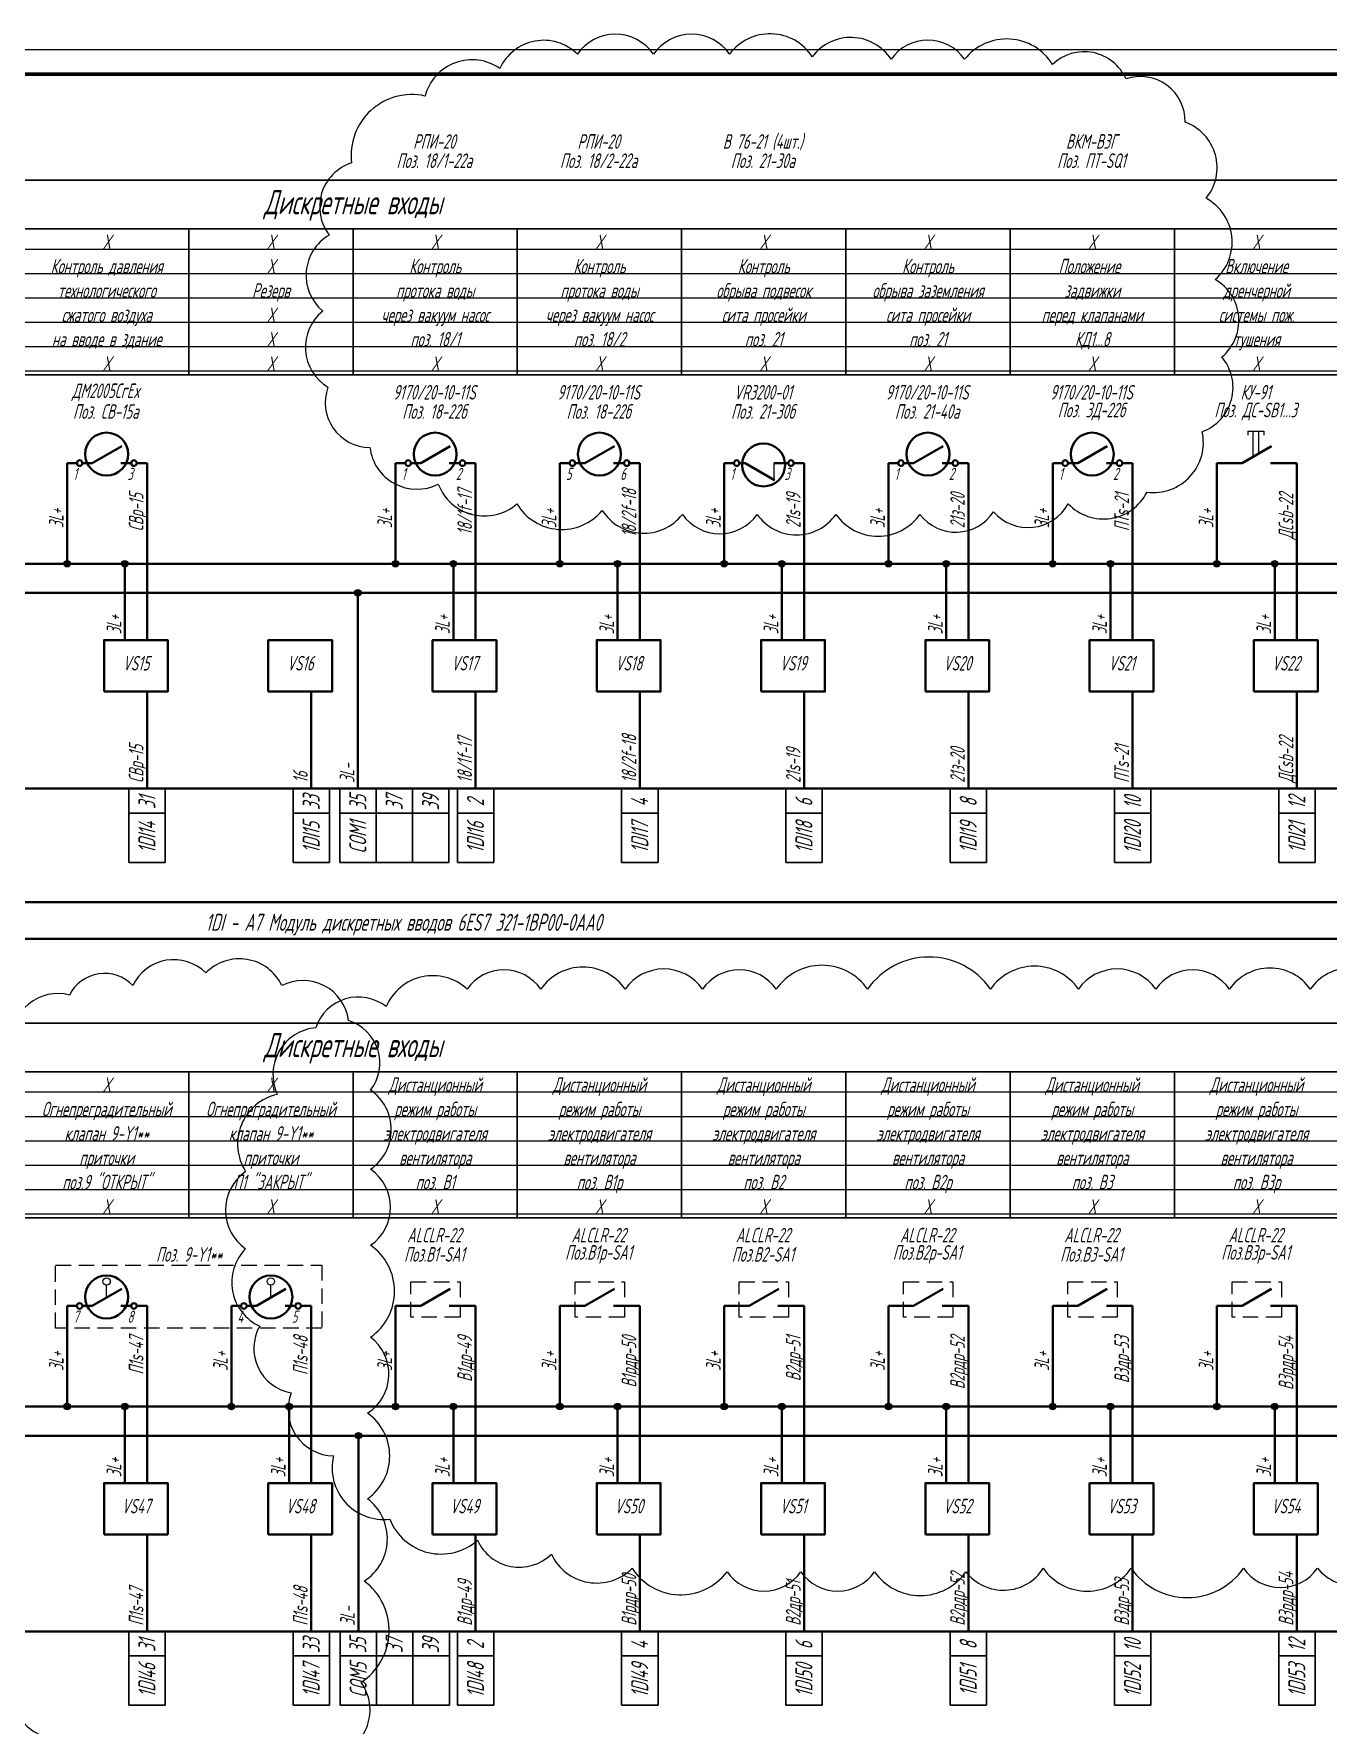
# Model space of a CAD drawing. Header units: millimetres. Extents: x -680 to 9204, y -4430 to 7779.
# Drawn here: x 2247.3 to 2513, y 890.3 to 1237.7 of the extents above; entities that cross this region are included whole.
import ezdxf
from ezdxf.enums import TextEntityAlignment as Align

# ---------------------------------------------------------------- set-up
doc = ezdxf.new("R2010")
doc.units = ezdxf.units.MM
doc.linetypes.add('невидимая2', pattern=[4.7625, 3.175, -1.5875])
doc.layers.get('Defpoints').update_dxf_attribs({"color": 33})
for name, color, linetype, lineweight in [('Обводка', 6, 'Continuous', 25), ('Текст_КИП', 2, 'Continuous', 25), ('Толст.рамка', 7, 'Continuous', 60), ('Тонк.рамка', 10, 'Continuous', 20)]:
    doc.layers.add(name, color=color, linetype=linetype, lineweight=lineweight)
doc.layers.add('ТЕКСТ', color=2, linetype='Continuous')
doc.styles.add('Simplex', font='simplex.shx', dxfattribs={"width": 0.7, "oblique": 15})

msp = doc.modelspace()

# ---------------------------------------------------------------- hatches: boundary and pattern name
h = msp.add_hatch(color=256)
edge = h.paths.add_edge_path()
edge.add_arc((2254.116, 1128.842), 0.664, 0, 360)
h = msp.add_hatch(color=256)
edge = h.paths.add_edge_path()
edge.add_arc((2265.966, 1128.842), 0.664, 0, 360)
h = msp.add_hatch(color=256)
edge = h.paths.add_edge_path()
edge.add_arc((2321.56, 1128.842), 0.664, 0, 360)
h = msp.add_hatch(color=256)
edge = h.paths.add_edge_path()
edge.add_arc((2333.411, 1128.842), 0.664, 0, 360)
h = msp.add_hatch(color=256)
edge = h.paths.add_edge_path()
edge.add_arc((2355.282, 1128.842), 0.664, 0, 360)
h = msp.add_hatch(color=256)
edge = h.paths.add_edge_path()
edge.add_arc((2367.133, 1128.842), 0.664, 0, 360)
h = msp.add_hatch(color=256)
edge = h.paths.add_edge_path()
edge.add_arc((2389.005, 1128.842), 0.664, 0, 360)
h = msp.add_hatch(color=256)
edge = h.paths.add_edge_path()
edge.add_arc((2400.855, 1128.842), 0.664, 0, 360)
h = msp.add_hatch(color=256)
edge = h.paths.add_edge_path()
edge.add_arc((2422.727, 1128.842), 0.664, 0, 360)
h = msp.add_hatch(color=256)
edge = h.paths.add_edge_path()
edge.add_arc((2434.577, 1128.842), 0.664, 0, 360)
h = msp.add_hatch(color=256)
edge = h.paths.add_edge_path()
edge.add_arc((2456.449, 1128.842), 0.664, 0, 360)
h = msp.add_hatch(color=256)
edge = h.paths.add_edge_path()
edge.add_arc((2468.3, 1128.842), 0.664, 0, 360)
h = msp.add_hatch(color=256)
edge = h.paths.add_edge_path()
edge.add_arc((2490.171, 1128.842), 0.664, 0, 360)
h = msp.add_hatch(color=256)
edge = h.paths.add_edge_path()
edge.add_arc((2502.022, 1128.842), 0.664, 0, 360)
h = msp.add_hatch(color=256)
edge = h.paths.add_edge_path()
edge.add_arc((2313.82, 1122.872), 0.664, 0, 360)
h = msp.add_hatch(color=256)
edge = h.paths.add_edge_path()
edge.add_arc((2254.116, 955.765), 0.664, 0, 360)
h = msp.add_hatch(color=256)
edge = h.paths.add_edge_path()
edge.add_arc((2265.966, 955.765), 0.664, 0, 360)
h = msp.add_hatch(color=256)
edge = h.paths.add_edge_path()
edge.add_arc((2287.838, 955.765), 0.664, 0, 360)
h = msp.add_hatch(color=256)
edge = h.paths.add_edge_path()
edge.add_arc((2299.688, 955.765), 0.664, 0, 360)
h = msp.add_hatch(color=256)
edge = h.paths.add_edge_path()
edge.add_arc((2321.56, 955.765), 0.664, 0, 360)
h = msp.add_hatch(color=256)
edge = h.paths.add_edge_path()
edge.add_arc((2333.411, 955.765), 0.664, 0, 360)
h = msp.add_hatch(color=256)
edge = h.paths.add_edge_path()
edge.add_arc((2355.282, 955.765), 0.664, 0, 360)
h = msp.add_hatch(color=256)
edge = h.paths.add_edge_path()
edge.add_arc((2367.133, 955.765), 0.664, 0, 360)
h = msp.add_hatch(color=256)
edge = h.paths.add_edge_path()
edge.add_arc((2389.005, 955.765), 0.664, 0, 360)
h = msp.add_hatch(color=256)
edge = h.paths.add_edge_path()
edge.add_arc((2400.855, 955.765), 0.664, 0, 360)
h = msp.add_hatch(color=256)
edge = h.paths.add_edge_path()
edge.add_arc((2422.727, 955.765), 0.664, 0, 360)
h = msp.add_hatch(color=256)
edge = h.paths.add_edge_path()
edge.add_arc((2434.577, 955.765), 0.664, 0, 360)
h = msp.add_hatch(color=256)
edge = h.paths.add_edge_path()
edge.add_arc((2456.449, 955.765), 0.664, 0, 360)
h = msp.add_hatch(color=256)
edge = h.paths.add_edge_path()
edge.add_arc((2468.3, 955.765), 0.664, 0, 360)
h = msp.add_hatch(color=256)
edge = h.paths.add_edge_path()
edge.add_arc((2490.171, 955.765), 0.664, 0, 360)
h = msp.add_hatch(color=256)
edge = h.paths.add_edge_path()
edge.add_arc((2502.022, 955.765), 0.664, 0, 360)
h = msp.add_hatch(color=256)
edge = h.paths.add_edge_path()
edge.add_arc((2313.917, 949.794), 0.664, 0, 360)

# ---------------------------------------------------------------- linework, layer by layer
for p, q in [((2496.486, 1156.034), (2499.801, 1156.034)), ((2496.486, 1156.034), (2496.486, 1155.261)), ((2497.606, 1150.882), (2497.606, 1156.034)), ((2498.676, 1156.034), (2498.676, 1151.417)), ((2499.801, 1156.034), (2499.801, 1155.261)), ((2399.175, 1149.503), (2399.175, 1145.874)), ((2262.236, 978.268), (2262.236, 980.691)), ((2295.958, 978.268), (2295.958, 980.691))]:
    msp.add_line(p, q)
at = {"lineweight": 40}
for p, q in [((2259.262, 1149.503), (2265.324, 1153.003)), ((2326.707, 1149.503), (2332.769, 1153.003)), ((2360.429, 1149.503), (2366.491, 1153.003)), ((2427.873, 1149.503), (2433.935, 1153.003)), ((2461.596, 1149.503), (2467.658, 1153.003)), ((2495.318, 1149.503), (2501.38, 1153.003)), ((2254.116, 1149.503), (2254.116, 1128.842)), ((2256.116, 1149.503), (2254.116, 1149.503)), ((2259.262, 1149.503), (2257.262, 1149.503)), ((2267.262, 1149.503), (2265.139, 1149.503)), ((2270.531, 1149.503), (2268.409, 1149.503)), ((2270.531, 1149.503), (2270.531, 1113.148)), ((2321.56, 1149.503), (2321.56, 1128.842)), ((2323.56, 1149.503), (2321.56, 1149.503)), ((2326.707, 1149.503), (2324.707, 1149.503)), ((2334.707, 1149.503), (2332.584, 1149.503)), ((2337.976, 1149.503), (2335.853, 1149.503)), ((2337.976, 1149.503), (2337.976, 1113.148)), ((2355.282, 1149.503), (2355.282, 1128.842)), ((2357.282, 1149.503), (2355.282, 1149.503)), ((2360.429, 1149.503), (2358.429, 1149.503)), ((2368.429, 1149.503), (2366.306, 1149.503)), ((2371.698, 1149.503), (2369.575, 1149.503)), ((2371.698, 1149.503), (2371.698, 1113.148)), ((2389.005, 1149.503), (2389.005, 1128.842)), ((2391.005, 1149.503), (2389.005, 1149.503)), ((2393.298, 1149.503), (2392.151, 1149.503)), ((2393.298, 1149.503), (2399.36, 1146.003)), ((2402.151, 1149.503), (2399.175, 1149.503)), ((2405.42, 1149.503), (2403.297, 1149.503)), ((2405.42, 1149.503), (2405.42, 1113.148)), ((2422.727, 1149.503), (2422.727, 1128.842)), ((2424.727, 1149.503), (2422.727, 1149.503)), ((2427.873, 1149.503), (2425.873, 1149.503)), ((2435.873, 1149.503), (2433.75, 1149.503)), ((2439.143, 1149.503), (2437.02, 1149.503)), ((2439.143, 1149.503), (2439.143, 1113.148)), ((2456.449, 1149.503), (2456.449, 1128.842)), ((2458.449, 1149.503), (2456.449, 1149.503)), ((2461.596, 1149.503), (2459.596, 1149.503)), ((2469.596, 1149.503), (2467.473, 1149.503)), ((2472.865, 1149.503), (2470.742, 1149.503)), ((2472.865, 1149.503), (2472.865, 1113.148)), ((2490.171, 1149.503), (2490.171, 1128.842)), ((2495.318, 1149.503), (2490.171, 1149.503)), ((2506.587, 1149.503), (2501.195, 1149.503)), ((2506.587, 1149.503), (2506.587, 1113.148)), ((1764.623, 1128.842), (2839.244, 1128.842)), ((2265.966, 1128.842), (2265.966, 1113.148)), ((2333.411, 1128.842), (2333.411, 1113.148)), ((2367.133, 1128.842), (2367.133, 1113.148)), ((2400.855, 1128.842), (2400.855, 1113.148)), ((2434.577, 1128.842), (2434.577, 1113.148)), ((2468.3, 1128.842), (2468.3, 1113.148)), ((2502.022, 1128.842), (2502.022, 1113.148)), ((1764.623, 1122.872), (2854.5, 1122.872)), ((2313.82, 1122.872), (2313.82, 1082.652)), ((2270.531, 1102.578), (2270.531, 1082.652)), ((2304.254, 1102.578), (2304.254, 1082.652)), ((2337.976, 1102.578), (2337.976, 1082.652)), ((2371.698, 1102.578), (2371.698, 1082.652)), ((2405.42, 1102.578), (2405.42, 1082.652)), ((2439.143, 1102.578), (2439.143, 1082.652)), ((2472.865, 1102.578), (2472.865, 1082.652)), ((2506.587, 1102.578), (2506.587, 1082.652)), ((1779.616, 1082.652), (2884.923, 1082.652)), ((1779.616, 1059.341), (2884.923, 1059.341)), ((1779.616, 1051.848), (2884.923, 1051.848)), ((2259.262, 976.426), (2265.324, 979.926)), ((2292.984, 976.426), (2299.047, 979.926)), ((2326.707, 976.426), (2332.769, 979.926)), ((2360.429, 976.426), (2366.491, 979.926)), ((2394.151, 976.426), (2400.213, 979.926)), ((2427.873, 976.426), (2433.935, 979.926)), ((2461.596, 976.426), (2467.658, 979.926)), ((2495.318, 976.426), (2501.38, 979.926)), ((2254.116, 976.426), (2254.116, 955.765)), ((2256.116, 976.426), (2254.116, 976.426)), ((2259.262, 976.426), (2257.262, 976.426)), ((2267.262, 976.426), (2265.139, 976.426)), ((2270.531, 976.426), (2268.409, 976.426)), ((2270.531, 976.426), (2270.531, 940.071)), ((2287.838, 976.426), (2287.838, 955.765)), ((2289.838, 976.426), (2287.838, 976.426)), ((2292.984, 976.426), (2290.984, 976.426)), ((2300.984, 976.426), (2298.861, 976.426)), ((2304.254, 976.426), (2302.131, 976.426)), ((2304.254, 976.426), (2304.254, 940.071)), ((2321.56, 976.426), (2321.56, 955.765)), ((2326.707, 976.426), (2321.56, 976.426)), ((2337.976, 976.426), (2332.584, 976.426)), ((2337.976, 976.426), (2337.976, 940.071)), ((2355.282, 976.426), (2355.282, 955.765)), ((2360.429, 976.426), (2355.282, 976.426)), ((2371.698, 976.426), (2366.306, 976.426)), ((2371.698, 976.426), (2371.698, 940.071)), ((2389.005, 976.426), (2389.005, 955.765)), ((2394.151, 976.426), (2389.005, 976.426)), ((2405.42, 976.426), (2400.028, 976.426)), ((2405.42, 976.426), (2405.42, 940.071)), ((2422.727, 976.426), (2422.727, 955.765)), ((2427.873, 976.426), (2422.727, 976.426)), ((2439.143, 976.426), (2433.75, 976.426)), ((2439.143, 976.426), (2439.143, 940.071)), ((2456.449, 976.426), (2456.449, 955.765)), ((2461.596, 976.426), (2456.449, 976.426)), ((2472.865, 976.426), (2467.473, 976.426)), ((2472.865, 976.426), (2472.865, 940.071)), ((2490.171, 976.426), (2490.171, 955.765)), ((2495.318, 976.426), (2490.171, 976.426)), ((2506.587, 976.426), (2501.195, 976.426)), ((2506.587, 976.426), (2506.587, 940.071)), ((1764.623, 955.765), (2738.077, 955.765)), ((2265.966, 955.765), (2265.966, 940.071)), ((2299.688, 955.765), (2299.688, 940.071)), ((2333.411, 955.765), (2333.411, 940.071)), ((2367.133, 955.765), (2367.133, 940.071)), ((2400.855, 955.765), (2400.855, 940.071)), ((2434.577, 955.765), (2434.577, 940.071)), ((2468.3, 955.765), (2468.3, 940.071)), ((2502.022, 955.765), (2502.022, 940.071)), ((1764.623, 949.794), (2854.494, 949.794)), ((2313.917, 909.575), (2313.917, 949.794)), ((2270.531, 929.5), (2270.531, 909.575)), ((2304.254, 929.5), (2304.254, 909.575)), ((2337.976, 929.5), (2337.976, 909.575)), ((2371.698, 929.5), (2371.698, 909.575)), ((2405.42, 929.5), (2405.42, 909.575)), ((2439.143, 929.5), (2439.143, 909.575)), ((2472.865, 929.5), (2472.865, 909.575)), ((2506.587, 929.5), (2506.587, 909.575)), ((1779.616, 909.575), (2884.923, 909.575))]:
    msp.add_line(p, q, dxfattribs=at)
at = {"lineweight": 30}
for p, q in [((2266.797, 1082.652), (2266.797, 1067.506)), ((2274.266, 1082.652), (2274.266, 1067.506)), ((2300.519, 1082.652), (2300.519, 1067.506)), ((2307.988, 1082.652), (2307.988, 1067.506)), ((2310.086, 1082.652), (2310.086, 1067.506)), ((2317.555, 1082.652), (2317.555, 1067.506)), ((2325.024, 1082.652), (2325.024, 1067.506)), ((2332.493, 1082.652), (2332.493, 1067.506)), ((2334.241, 1082.652), (2334.241, 1067.506)), ((2341.71, 1082.652), (2341.71, 1067.506)), ((2367.964, 1082.652), (2367.964, 1067.506)), ((2375.433, 1082.652), (2375.433, 1067.506)), ((2401.686, 1082.652), (2401.686, 1067.506)), ((2409.155, 1082.652), (2409.155, 1067.506)), ((2435.408, 1082.652), (2435.408, 1067.506)), ((2442.877, 1082.652), (2442.877, 1067.506)), ((2469.13, 1082.652), (2469.13, 1067.506)), ((2476.599, 1082.652), (2476.599, 1067.506)), ((2502.852, 1082.652), (2502.852, 1067.506)), ((2510.322, 1082.652), (2510.322, 1067.506)), ((2266.797, 1077.652), (2274.266, 1077.652)), ((2300.519, 1077.652), (2307.988, 1077.652)), ((2310.086, 1077.652), (2317.555, 1077.652)), ((2317.555, 1077.652), (2325.024, 1077.652)), ((2325.024, 1077.652), (2332.493, 1077.652)), ((2334.241, 1077.652), (2341.71, 1077.652)), ((2367.964, 1077.652), (2375.433, 1077.652)), ((2401.686, 1077.652), (2409.155, 1077.652)), ((2435.408, 1077.652), (2442.877, 1077.652)), ((2469.13, 1077.652), (2476.599, 1077.652)), ((2502.852, 1077.652), (2510.322, 1077.652)), ((2266.797, 1067.506), (2274.266, 1067.506)), ((2300.519, 1067.506), (2307.988, 1067.506)), ((2310.086, 1067.506), (2317.555, 1067.506)), ((2317.555, 1067.506), (2325.024, 1067.506)), ((2325.024, 1067.506), (2332.493, 1067.506)), ((2334.241, 1067.506), (2341.71, 1067.506)), ((2367.964, 1067.506), (2375.433, 1067.506)), ((2401.686, 1067.506), (2409.155, 1067.506)), ((2435.408, 1067.506), (2442.877, 1067.506)), ((2469.13, 1067.506), (2476.599, 1067.506)), ((2502.852, 1067.506), (2510.322, 1067.506)), ((2266.797, 909.575), (2266.797, 894.429)), ((2274.266, 909.575), (2274.266, 894.429)), ((2300.519, 909.575), (2300.519, 894.429)), ((2307.988, 909.575), (2307.988, 894.429)), ((2310.188, 909.575), (2310.188, 894.429)), ((2317.657, 909.575), (2317.657, 894.429)), ((2325.126, 909.575), (2325.126, 894.429)), ((2332.595, 909.575), (2332.595, 894.429)), ((2334.241, 909.575), (2334.241, 894.429)), ((2341.71, 909.575), (2341.71, 894.429)), ((2367.964, 909.575), (2367.964, 894.429)), ((2375.433, 909.575), (2375.433, 894.429)), ((2401.686, 909.575), (2401.686, 894.429)), ((2409.155, 909.575), (2409.155, 894.429)), ((2435.408, 909.575), (2435.408, 894.429)), ((2442.877, 909.575), (2442.877, 894.429)), ((2469.13, 909.575), (2469.13, 894.429)), ((2476.599, 909.575), (2476.599, 894.429)), ((2502.852, 909.575), (2502.852, 894.429)), ((2510.322, 909.575), (2510.322, 894.429)), ((2266.797, 904.575), (2274.266, 904.575)), ((2300.519, 904.575), (2307.988, 904.575)), ((2310.188, 904.575), (2317.657, 904.575)), ((2317.657, 904.575), (2325.126, 904.575)), ((2325.126, 904.575), (2332.595, 904.575)), ((2334.241, 904.575), (2341.71, 904.575)), ((2367.964, 904.575), (2375.433, 904.575)), ((2401.686, 904.575), (2409.155, 904.575)), ((2435.408, 904.575), (2442.877, 904.575)), ((2469.13, 904.575), (2476.599, 904.575)), ((2502.852, 904.575), (2510.322, 904.575)), ((2266.797, 894.429), (2274.266, 894.429)), ((2300.519, 894.429), (2307.988, 894.429)), ((2310.188, 894.429), (2317.657, 894.429)), ((2317.657, 894.429), (2325.126, 894.429)), ((2325.126, 894.429), (2332.595, 894.429)), ((2334.241, 894.429), (2341.71, 894.429)), ((2367.964, 894.429), (2375.433, 894.429)), ((2401.686, 894.429), (2409.155, 894.429)), ((2435.408, 894.429), (2442.877, 894.429)), ((2469.13, 894.429), (2476.599, 894.429)), ((2502.852, 894.429), (2510.322, 894.429))]:
    msp.add_line(p, q, dxfattribs=at)
at = {"lineweight": 40}
for points in [[(2261.7, 1102.578), (2261.7, 1113.148), (2274.798, 1113.148), (2274.798, 1102.578)], [(2295.422, 1102.578), (2295.422, 1113.148), (2308.52, 1113.148), (2308.52, 1102.578)], [(2329.144, 1102.578), (2329.144, 1113.148), (2342.242, 1113.148), (2342.242, 1102.578)], [(2362.866, 1102.578), (2362.866, 1113.148), (2375.965, 1113.148), (2375.965, 1102.578)], [(2396.589, 1102.578), (2396.589, 1113.148), (2409.687, 1113.148), (2409.687, 1102.578)], [(2430.311, 1102.578), (2430.311, 1113.148), (2443.409, 1113.148), (2443.409, 1102.578)], [(2464.033, 1102.578), (2464.033, 1113.148), (2477.131, 1113.148), (2477.131, 1102.578)], [(2497.755, 1102.578), (2497.755, 1113.148), (2510.853, 1113.148), (2510.853, 1102.578)], [(2261.7, 929.5), (2261.7, 940.071), (2274.798, 940.071), (2274.798, 929.5)], [(2295.422, 929.5), (2295.422, 940.071), (2308.52, 940.071), (2308.52, 929.5)], [(2329.144, 929.5), (2329.144, 940.071), (2342.242, 940.071), (2342.242, 929.5)], [(2362.866, 929.5), (2362.866, 940.071), (2375.965, 940.071), (2375.965, 929.5)], [(2396.589, 929.5), (2396.589, 940.071), (2409.687, 940.071), (2409.687, 929.5)], [(2430.311, 929.5), (2430.311, 940.071), (2443.409, 940.071), (2443.409, 929.5)], [(2464.033, 929.5), (2464.033, 940.071), (2477.131, 940.071), (2477.131, 929.5)], [(2497.755, 929.5), (2497.755, 940.071), (2510.853, 940.071), (2510.853, 929.5)]]:
    msp.add_lwpolyline(points, close=True, dxfattribs=at)
at = {"linetype": 'невидимая2'}
for points in [[(2251.769, 984.801), (2306.428, 984.801), (2306.428, 971.887), (2251.769, 971.887)], [(2324.672, 981.403), (2334.803, 981.403), (2334.803, 974.114), (2324.672, 974.114)], [(2358.395, 981.403), (2368.525, 981.403), (2368.525, 974.114), (2358.395, 974.114)], [(2392.117, 981.403), (2402.247, 981.403), (2402.247, 974.114), (2392.117, 974.114)], [(2425.839, 981.403), (2435.97, 981.403), (2435.97, 974.114), (2425.839, 974.114)], [(2459.561, 981.403), (2469.692, 981.403), (2469.692, 974.114), (2459.561, 974.114)], [(2493.284, 981.403), (2503.414, 981.403), (2503.414, 974.114), (2493.284, 974.114)]]:
    msp.add_lwpolyline(points, close=True, dxfattribs=at)
at = {"lineweight": 40}
for centre, radius in [((2262.238, 1151.346), 4.408), ((2329.682, 1151.346), 4.408), ((2363.404, 1151.346), 4.408), ((2397.097, 1149.137), 4.408), ((2430.849, 1151.346), 4.408), ((2464.571, 1151.346), 4.408), ((2256.689, 1149.503), 0.573), ((2267.835, 1149.503), 0.573), ((2324.133, 1149.503), 0.573), ((2335.28, 1149.503), 0.573), ((2357.856, 1149.503), 0.573), ((2369.002, 1149.503), 0.573), ((2391.578, 1149.503), 0.573), ((2402.724, 1149.503), 0.573), ((2425.3, 1149.503), 0.573), ((2436.446, 1149.503), 0.573), ((2459.022, 1149.503), 0.573), ((2470.169, 1149.503), 0.573), ((2262.238, 978.269), 4.408), ((2295.96, 978.269), 4.408), ((2256.689, 976.426), 0.573), ((2267.835, 976.426), 0.573), ((2290.411, 976.426), 0.573), ((2301.558, 976.426), 0.573)]:
    msp.add_circle(centre, radius, dxfattribs=at)
for centre, radius in [((2254.116, 1128.842), 0.664), ((2265.966, 1128.842), 0.664), ((2321.56, 1128.842), 0.664), ((2333.411, 1128.842), 0.664), ((2355.282, 1128.842), 0.664), ((2367.133, 1128.842), 0.664), ((2389.005, 1128.842), 0.664), ((2400.855, 1128.842), 0.664), ((2422.727, 1128.842), 0.664), ((2434.577, 1128.842), 0.664), ((2456.449, 1128.842), 0.664), ((2468.3, 1128.842), 0.664), ((2490.171, 1128.842), 0.664), ((2502.022, 1128.842), 0.664), ((2313.82, 1122.872), 0.664), ((2262.236, 981.441), 0.75), ((2295.958, 981.441), 0.75), ((2254.116, 955.765), 0.664), ((2265.966, 955.765), 0.664), ((2287.838, 955.765), 0.664), ((2299.688, 955.765), 0.664), ((2321.56, 955.765), 0.664), ((2333.411, 955.765), 0.664), ((2355.282, 955.765), 0.664), ((2367.133, 955.765), 0.664), ((2389.005, 955.765), 0.664), ((2400.855, 955.765), 0.664), ((2422.727, 955.765), 0.664), ((2434.577, 955.765), 0.664), ((2456.449, 955.765), 0.664), ((2468.3, 955.765), 0.664), ((2490.171, 955.765), 0.664), ((2502.022, 955.765), 0.664), ((2313.917, 949.794), 0.664)]:
    msp.add_circle(centre, radius)
at = {"layer": 'Defpoints'}
for p, q in [((1777.343, 1193.443), (2852.377, 1193.443)), ((1777.343, 1188.443), (2852.377, 1188.443)), ((1777.343, 1183.443), (2852.377, 1183.443)), ((1777.343, 1178.443), (2852.377, 1178.443)), ((1777.343, 1173.443), (2852.377, 1173.443)), ((1777.343, 1168.443), (2852.377, 1168.443)), ((1777.343, 1020.366), (2852.377, 1020.366)), ((1777.343, 1015.366), (2852.377, 1015.366)), ((1777.343, 1010.366), (2852.377, 1010.366)), ((1777.343, 1005.366), (2852.377, 1005.366)), ((1777.343, 1000.366), (2852.377, 1000.366)), ((1777.343, 995.366), (2852.377, 995.366))]:
    msp.add_line(p, q, dxfattribs=at)
at = {"layer": 'Defpoints', "color": 6}
msp.add_lwpolyline([(2312.525, 1211.148, 0.5205671), (2307.944, 1196.338, 0.5205671), (2307.944, 1196.338, 0.5205671), (2306.596, 1180.719, 0.5205671), (2306.596, 1180.719, 0.5205671), (2307.674, 1165.101, 0.5205671), (2307.674, 1165.101, 0.5205671), (2316.297, 1152.714, 0.5205671), (2316.297, 1152.714, 0.5205671), (2330.309, 1145.175, 0.5205671), (2330.309, 1145.175, 0.5205671), (2346.477, 1141.135, 0.5205671), (2346.477, 1141.135, 0.5205671), (2363.992, 1139.789, 0.5205671), (2363.992, 1139.789, 0.5205671), (2380.429, 1138.981, 0.5205671), (2380.429, 1138.981, 0.5205671), (2395.789, 1138.981, 0.5205671), (2395.789, 1138.981, 0.5205671), (2411.956, 1138.981, 0.5205671), (2411.956, 1138.981, 0.5205671), (2429.202, 1138.981, 0.5205671), (2429.202, 1138.981, 0.5205671), (2444.292, 1139.52, 0.5205671), (2444.292, 1139.52, 0.5205671), (2459.651, 1141.135, 0.5205671), (2459.651, 1141.135, 0.5205671), (2475.819, 1143.559, 0.5205671), (2475.819, 1143.559, 0.5205671), (2487.137, 1155.946, 0.5205671), (2487.137, 1155.946, 0.5205671), (2491.178, 1171.295, 0.5205671), (2491.178, 1171.295, 0.5205671), (2489.831, 1187.182, 0.5205671), (2489.831, 1187.182, 0.5205671), (2487.945, 1203.878, 0.5205671), (2487.945, 1203.878, 0.5205671), (2483.633, 1219.496, 0.5205671), (2483.633, 1219.496, 0.5205671), (2471.508, 1228.382, 0.5205671), (2471.508, 1228.382, 0.5205671), (2456.418, 1231.344, 0.5205671), (2456.418, 1231.344, 0.5205671), (2438.364, 1232.421, 0.5205671), (2438.364, 1232.421, 0.5205671), (2423.274, 1232.421, 0.5205671), (2423.274, 1232.421, 0.5205671), (2407.106, 1232.96, 0.5205671), (2407.106, 1232.96, 0.5205671), (2390.13, 1233.498, 0.5205671), (2390.13, 1233.498, 0.5205671), (2374.501, 1233.498, 0.5205671), (2374.501, 1233.498, 0.5205671), (2358.872, 1233.498, 0.5205671), (2358.872, 1233.498, 0.5205671), (2342.974, 1230.536, 0.5205671), (2342.974, 1230.536, 0.5205671), (2327.614, 1224.881, 0.5205671), (2327.614, 1224.881, 0.5205671)], format="xyb", close=True, dxfattribs=at)
at = {"layer": 'Defpoints', "color": 2}
for points in [[(2309.276, 884.171, 0.5205671), (2314.483, 899.13, 0.5205671), (2314.483, 899.13, 0.5205671), (2315.134, 919.942, 0.5205671), (2315.134, 919.942, 0.5205671), (2315.784, 936.851, 0.5205671), (2315.784, 936.851, 0.5205671), (2315.784, 954.412, 0.5205671), (2315.784, 954.412, 0.5205671), (2316.435, 970.021, 0.5205671), (2316.435, 970.021, 0.5205671), (2316.435, 988.882, 0.5205671), (2316.435, 988.882, 0.5205671), (2316.435, 1004.491, 0.5205671), (2316.435, 1004.491, 0.5205671), (2316.435, 1020.75, 0.5205671), (2316.435, 1020.75, 0.5205671), (2311.88, 1035.059, 0.5205671), (2311.88, 1035.059, 0.5205671), (2298.212, 1042.213, 0.5205671), (2298.212, 1042.213, 0.5205671), (2282.592, 1044.814, 0.5205671), (2282.592, 1044.814, 0.5205671), (2267.624, 1042.213, 0.5205671), (2267.624, 1042.213, 0.5205671), (2254.607, 1040.262, 0.5205671), (2242.892, 1030.506, 0.5205671)], [(2525.93, 1041.497, 0.5205671), (2509.339, 1041.497, 0.5205671), (2509.339, 1041.497, 0.5205671), (2492.749, 1041.497, 0.5205671), (2492.749, 1041.497, 0.5205671), (2477.601, 1041.497, 0.5205671), (2477.601, 1041.497, 0.5205671), (2461.731, 1041.497, 0.5205671), (2461.731, 1041.497, 0.5205671), (2443.698, 1041.497, 0.5205671), (2443.698, 1041.497, 0.5205671), (2418.451, 1041.497, 0.5205671), (2399.696, 1041.497, 0.5205671), (2399.696, 1041.497, 0.5205671), (2384.548, 1041.497, 0.5205671), (2384.548, 1041.497, 0.5205671), (2368.678, 1041.497, 0.5205671), (2368.678, 1041.497, 0.5205671), (2351.366, 1041.497, 0.5205671), (2351.366, 1041.497, 0.5205671), (2336.218, 1041.497, 0.5205671), (2336.218, 1041.497, 0.5205671), (2319.627, 1037.893, 0.5205671), (2319.627, 1037.893, 0.5205671), (2305.201, 1033.568, 0.5205671), (2305.201, 1033.568, 0.5205671), (2297.266, 1019.872, 0.5205671), (2297.266, 1019.872, 0.5205671), (2290.774, 1004.013, 0.5205671), (2290.774, 1004.013, 0.5205671), (2290.774, 988.155, 0.5205671), (2290.774, 988.155, 0.5205671), (2293.659, 972.296, 0.5205671), (2293.659, 972.296, 0.5205671), (2300.151, 958.6, 0.5205671), (2300.151, 958.6, 0.5205671), (2308.807, 945.625, 0.5205671), (2308.807, 945.625, 0.5205671), (2320.349, 932.649, 0.5205671), (2320.349, 932.649, 0.5205671), (2338.382, 928.324, 0.5205671), (2338.382, 928.324, 0.5205671), (2353.53, 925.441, 0.5205671), (2353.53, 925.441, 0.5205671), (2370.121, 922.558, 0.5205671), (2370.121, 922.558, 0.5205671), (2389.597, 921.837, 0.5205671), (2389.597, 921.837, 0.5205671), (2404.745, 921.837, 0.5205671), (2404.745, 921.837, 0.5205671), (2419.893, 921.837, 0.5205671), (2419.893, 921.837, 0.5205671), (2438.648, 921.837, 0.5205671), (2438.648, 921.837, 0.5205671), (2454.518, 922.558, 0.5205671), (2454.518, 922.558, 0.5205671), (2472.551, 922.558, 0.5205671), (2472.551, 922.558, 0.5205671), (2495.634, 922.558, 0.5205671), (2495.634, 922.558, 0.5205671), (2510.782, 922.558, 0.5205671), (2510.782, 922.558, 0.5205671), (2527.373, 923.999, 0.5205671)], [(2244.845, 903.032, 0.5205671), (2249.401, 888.073, 0.5205671)]]:
    msp.add_lwpolyline(points, format="xyb", dxfattribs=at)
at = {"layer": 'Обводка', "lineweight": 30}
for p, q in [((1773.265, 1207.596), (2852.377, 1207.596)), ((2852.377, 1197.596), (1773.265, 1197.596)), ((2279.099, 1167.596), (2279.099, 1197.596)), ((2312.821, 1167.596), (2312.821, 1197.596)), ((2346.543, 1167.596), (2346.543, 1197.596)), ((2380.265, 1167.596), (2380.265, 1197.596)), ((2413.988, 1167.596), (2413.988, 1197.596)), ((2447.71, 1167.596), (2447.71, 1197.596)), ((2481.432, 1167.596), (2481.432, 1197.596)), ((2852.377, 1167.596), (1773.265, 1167.596)), ((1773.265, 1034.519), (2852.377, 1034.519)), ((2852.377, 1024.519), (1773.265, 1024.519)), ((2279.099, 994.519), (2279.099, 1024.519)), ((2312.821, 994.519), (2312.821, 1024.519)), ((2346.543, 994.519), (2346.543, 1024.519)), ((2380.265, 994.519), (2380.265, 1024.519)), ((2413.988, 994.519), (2413.988, 1024.519)), ((2447.71, 994.519), (2447.71, 1024.519)), ((2481.432, 994.519), (2481.432, 1024.519)), ((2852.377, 994.519), (1773.265, 994.519))]:
    msp.add_line(p, q, dxfattribs=at)
at = {"layer": 'Толст.рамка'}
msp.add_line((1720.939, 1229.395), (3137.689, 1229.395), dxfattribs=at)
at = {"layer": 'Тонк.рамка', "color": 1}
msp.add_line((3142.689, 1234.395), (1700.939, 1234.395), dxfattribs=at)

# ---------------------------------------------------------------- texts
at = {"layer": 'Defpoints', "style": 'Simplex', "oblique": 15, "width": 0.6}
for s, p in [('РПИ-20', (2329.501, 1215.553)), ('РПИ-20', (2363.223, 1215.553)), ('В 76-21 (4шт.)', (2396.945, 1215.553)), ('ВКМ-ВЗГ', (2464.39, 1215.553)), ('Поз. 18/1-22а', (2329.501, 1211.609)), ('Поз. 18/2-22а', (2363.223, 1211.609)), ('Поз. 21-30а', (2396.945, 1211.609)), ('Поз. ПТ-SQ1', (2464.39, 1211.609))]:
    msp.add_text(s, height=3, dxfattribs=at).set_placement(p, align=Align.MIDDLE)
for p in [(2262.238, 1193.443), (2295.96, 1193.443), (2329.682, 1193.443), (2363.404, 1193.443), (2397.126, 1193.443), (2430.849, 1193.443), (2464.571, 1193.443), (2498.293, 1193.443), (2295.96, 1188.443), (2295.96, 1178.443), (2295.96, 1173.443), (2262.238, 1168.443), (2295.96, 1168.443), (2329.682, 1168.443), (2363.404, 1168.443), (2397.126, 1168.443), (2430.849, 1168.443), (2464.571, 1168.443), (2498.293, 1168.443), (2262.238, 1020.366), (2295.96, 1020.366), (2262.238, 995.366), (2295.96, 995.366), (2329.682, 995.366), (2363.404, 995.366), (2397.126, 995.366), (2430.849, 995.366), (2464.571, 995.366), (2498.293, 995.366)]:
    msp.add_text('Х', height=3, dxfattribs=at).set_placement(p, align=Align.CENTER)
at = {"layer": 'Обводка', "style": 'Simplex', "oblique": 15, "width": 0.6}
for s, p in [('31', (2272.251, 1079.783)), ('33', (2305.973, 1079.783)), ('35', (2315.54, 1079.783)), ('37', (2323.009, 1079.783)), ('39', (2330.478, 1079.783)), ('2', (2339.695, 1079.783)), ('4', (2373.418, 1079.783)), ('6', (2407.14, 1079.783)), ('8', (2440.862, 1079.783)), ('10', (2474.584, 1079.783)), ('12', (2508.307, 1079.783)), ('31', (2272.251, 906.705)), ('33', (2305.973, 906.705)), ('35', (2315.54, 906.705)), ('37', (2323.009, 906.705)), ('39', (2330.478, 906.705)), ('2', (2339.695, 906.705)), ('4', (2373.418, 906.705)), ('6', (2407.14, 906.705)), ('8', (2440.862, 906.705)), ('10', (2474.584, 906.705)), ('12', (2508.307, 906.705))]:
    msp.add_text(s, height=3.5, rotation=90, dxfattribs=at).set_placement(p, align=Align.CENTER)
at = {"layer": 'Обводка', "lineweight": -3, "style": 'Simplex', "oblique": 15, "width": 0.6}
for s, p in [('1DI14', (2272.251, 1072.625)), ('1DI15', (2305.973, 1072.625)), ('COM1', (2315.54, 1072.625)), ('1DI16', (2339.695, 1072.625)), ('1DI17', (2373.418, 1072.625)), ('1DI18', (2407.14, 1072.625)), ('1DI19', (2440.862, 1072.625)), ('1DI20', (2474.584, 1072.625)), ('1DI21', (2508.307, 1072.625)), ('1DI46', (2272.251, 899.548)), ('1DI47', (2305.973, 899.548)), ('COM5', (2315.642, 899.548)), ('1DI48', (2339.695, 899.548)), ('1DI49', (2373.418, 899.548)), ('1DI50', (2407.14, 899.548)), ('1DI51', (2440.862, 899.548)), ('1DI52', (2474.584, 899.548)), ('1DI53', (2508.307, 899.548))]:
    msp.add_text(s, height=3.5, rotation=90, dxfattribs=at).set_placement(p, align=Align.CENTER)
at = {"layer": 'ТЕКСТ', "lineweight": -3, "style": 'Simplex', "oblique": 15, "width": 0.6}
for p in [(2312.821, 1200.581), (2312.821, 1027.504)]:
    msp.add_text('Дискретные входы', height=5, dxfattribs=at).set_placement(p, align=Align.CENTER)
at = {"layer": 'ТЕКСТ', "style": 'Simplex', "oblique": 15, "width": 0.6}
for s, p in [('Контроль давления', (2262.238, 1188.443)), ('Контроль', (2329.682, 1188.443)), ('Контроль', (2363.404, 1188.443)), ('Контроль', (2397.126, 1188.443)), ('Контроль', (2430.849, 1188.443)), ('Положение ', (2464.571, 1188.443)), ('Включение', (2498.293, 1188.443)), ('технологического', (2262.238, 1183.443)), ('Резерв', (2295.96, 1183.443)), ('протока воды', (2329.682, 1183.443)), ('протока воды', (2363.404, 1183.443)), ('обрыва подвесок', (2397.126, 1183.443)), ('обрыва заземления', (2430.849, 1183.443)), ('задвижки', (2464.571, 1183.443)), ('дренчерной', (2498.293, 1183.443)), ('сжатого воздуха', (2262.238, 1178.443)), ('через вакуум насос', (2329.682, 1178.443)), ('через вакуум насос', (2363.404, 1178.443)), ('сита просейки', (2397.126, 1178.443)), ('сита просейки', (2430.849, 1178.443)), ('перед клапанами', (2464.571, 1178.443)), ('системы пож.', (2498.293, 1178.443)), ('на вводе в здание', (2262.238, 1173.443)), ('поз. 18/1', (2329.682, 1173.443)), ('поз. 18/2', (2363.404, 1173.443)), ('поз. 21', (2397.126, 1173.443)), ('поз. 21', (2430.849, 1173.443)), ('КД1...8', (2464.571, 1173.443)), ('тушения', (2498.293, 1173.443)), ('VS15', (2268.249, 1106.91)), ('VS16', (2301.971, 1106.91)), ('VS17', (2335.693, 1106.91)), ('VS18', (2369.415, 1106.91)), ('VS19', (2403.138, 1106.91)), ('VS20', (2436.86, 1106.91)), ('VS21', (2470.582, 1106.91)), ('VS22', (2504.304, 1106.91)), ('Дистанционный', (2329.682, 1020.366)), ('Дистанционный', (2363.404, 1020.366)), ('Дистанционный', (2397.126, 1020.366)), ('Дистанционный', (2430.849, 1020.366)), ('Дистанционный', (2464.571, 1020.366)), ('Дистанционный', (2498.293, 1020.366)), ('режим работы', (2329.682, 1015.366)), ('режим работы', (2363.404, 1015.366)), ('режим работы', (2397.126, 1015.366)), ('режим работы', (2430.849, 1015.366)), ('режим работы', (2464.571, 1015.366)), ('режим работы', (2498.293, 1015.366)), ('электродвигателя', (2329.682, 1010.366)), ('электродвигателя', (2363.404, 1010.366)), ('электродвигателя', (2397.126, 1010.366)), ('электродвигателя', (2430.849, 1010.366)), ('электродвигателя', (2464.571, 1010.366)), ('электродвигателя', (2498.293, 1010.366)), ('вентилятора', (2329.682, 1005.366)), ('вентилятора', (2363.404, 1005.366)), ('вентилятора', (2397.126, 1005.366)), ('вентилятора', (2430.849, 1005.366)), ('вентилятора', (2464.571, 1005.366)), ('вентилятора', (2498.293, 1005.366)), ('поз. В1', (2329.682, 1000.366)), ('поз. В1р', (2363.404, 1000.366)), ('поз. В2', (2397.126, 1000.366)), ('поз. В2р', (2430.849, 1000.366)), ('поз. В3', (2464.571, 1000.366)), ('поз. В3р', (2498.293, 1000.366)), ('VS47', (2268.249, 933.833)), ('VS48', (2301.971, 933.833)), ('VS49', (2335.693, 933.833)), ('VS50', (2369.415, 933.833)), ('VS51', (2403.138, 933.833)), ('VS52', (2436.86, 933.833)), ('VS53', (2470.582, 933.833)), ('VS54', (2504.304, 933.833))]:
    msp.add_text(s, height=3, dxfattribs=at).set_placement(p, align=Align.CENTER)
at = {"layer": 'ТЕКСТ', "color": 3, "style": 'Simplex', "oblique": 15, "width": 0.6}
for s, p in [('ДМ2005СгEx', (2262.056, 1164.049)), ('9170/20-10-11S', (2329.501, 1164.049)), ('9170/20-10-11S', (2363.223, 1164.049)), ('VR3200-01', (2396.945, 1164.049)), ('9170/20-10-11S', (2430.668, 1164.049)), ('9170/20-10-11S', (2464.39, 1164.049)), ('КУ-91', (2498.112, 1164.049)), ('Поз. СВ-15а', (2262.056, 1160.106)), ('Поз. 18-22б', (2329.501, 1160.106)), ('Поз. 18-22б', (2363.223, 1160.106)), ('Поз. 21-30б', (2396.945, 1160.106)), ('Поз. 21-40а', (2430.668, 1160.106)), ('Поз. ЗД-22б', (2464.39, 1160.106)), ('Поз. ДС-SB1...3', (2498.112, 1160.106)), ('АLCLR-22', (2329.501, 990.972)), ('АLCLR-22', (2363.223, 990.972)), ('АLCLR-22', (2396.945, 990.972)), ('АLCLR-22', (2430.668, 990.972)), ('АLCLR-22', (2464.39, 990.972)), ('АLCLR-22', (2498.112, 990.972)), ('Поз. 9-Y1**', (2279.154, 987.028)), ('Поз.В1-SA1', (2329.501, 987.028)), ('Поз.В1р-SA1', (2363.223, 987.028)), ('Поз.В2-SA1', (2396.945, 987.028)), ('Поз.В2р-SA1', (2430.668, 987.028)), ('Поз.В3-SA1', (2464.39, 987.028)), ('Поз.В3р-SA1', (2498.112, 987.028))]:
    msp.add_text(s, height=3, dxfattribs=at).set_placement(p, align=Align.MIDDLE)
at = {"layer": 'ТЕКСТ', "color": 2, "style": 'Simplex', "oblique": 15, "width": 0.6}
for s, p in [('1', (2255.364, 1146.044)), ('3', (2266.511, 1146.044)), ('1', (2322.809, 1146.044)), ('2', (2333.955, 1146.044)), ('5', (2356.531, 1146.044)), ('6', (2367.677, 1146.044)), ('1', (2390.253, 1146.044)), ('3', (2401.4, 1146.044)), ('1', (2423.975, 1146.044)), ('2', (2435.122, 1146.044)), ('1', (2457.698, 1146.044)), ('2', (2468.844, 1146.044)), ('7', (2255.364, 972.966)), ('8', (2266.511, 972.966)), ('4', (2289.086, 972.966)), ('5', (2300.233, 972.966))]:
    msp.add_text(s, height=2.5, dxfattribs=at).set_placement(p)
at = {"layer": 'ТЕКСТ', "style": 'Simplex', "oblique": 15, "width": 0.6}
for s, p in [('СВp-15', (2269.801, 1143.297)), ('18/1f-17', (2337.245, 1144.134)), ('18/2f-18', (2370.967, 1144.134)), ('21s-19', (2404.69, 1143.297)), ('21з-20', (2438.412, 1143.297)), ('ПТs-21', (2472.134, 1143.297)), ('ДСsb-22', (2505.856, 1143.297)), ('П1s-47', (2269.801, 970.22)), ('П1s-48', (2303.523, 970.22)), ('В1др-49', (2337.245, 970.22)), ('В1рдр-50', (2370.967, 970.22)), ('В2др-51', (2404.69, 970.22)), ('В2рдр-52', (2438.412, 970.22)), ('В3др-53', (2472.134, 970.22)), ('В3рдр-54', (2505.856, 970.22))]:
    msp.add_text(s, height=3, rotation=90, dxfattribs=at).set_placement(p, align=Align.RIGHT)
at = {"layer": 'ТЕКСТ', "color": 1, "style": 'Simplex', "oblique": 15, "width": 0.6}
for s, p in [('3L+', (2253.385, 1136.163)), ('3L+', (2320.83, 1136.163)), ('3L+', (2354.552, 1136.163)), ('3L+', (2388.274, 1136.163)), ('3L+', (2421.996, 1136.163)), ('3L+', (2455.719, 1136.163)), ('3L+', (2489.441, 1136.163)), ('3L+', (2265.236, 1114.34)), ('3L+', (2332.68, 1114.34)), ('3L+', (2366.402, 1114.34)), ('3L+', (2400.124, 1114.34)), ('3L+', (2433.847, 1114.34)), ('3L+', (2467.569, 1114.34)), ('3L+', (2501.291, 1114.34)), ('3L-', (2313.09, 1083.844)), ('3L+', (2253.385, 963.085)), ('3L+', (2287.107, 963.085)), ('3L+', (2320.83, 963.085)), ('3L+', (2354.552, 963.085)), ('3L+', (2388.274, 963.085)), ('3L+', (2421.996, 963.085)), ('3L+', (2455.719, 963.085)), ('3L+', (2489.441, 963.085)), ('3L+', (2265.236, 941.262)), ('3L+', (2298.958, 941.262)), ('3L+', (2332.68, 941.262)), ('3L+', (2366.402, 941.262)), ('3L+', (2400.124, 941.262)), ('3L+', (2433.847, 941.262)), ('3L+', (2467.569, 941.262)), ('3L+', (2501.291, 941.262)), ('3L-', (2313.186, 910.766))]:
    msp.add_text(s, height=3, rotation=90, dxfattribs=at).set_placement(p)
at = {"layer": 'ТЕКСТ', "style": 'Simplex', "oblique": 15, "width": 0.6}
for s, p in [('18/2f-18', (2370.967, 1083.844)), ('СВp-15', (2269.801, 1083.844)), ('18/1f-17', (2337.245, 1083.844)), ('21s-19', (2404.69, 1083.844)), ('21з-20', (2438.412, 1083.844)), ('ПТs-21', (2472.134, 1083.844)), ('ДСsb-22', (2505.856, 1083.844)), ('16', (2303.523, 1083.844)), ('В1др-49', (2337.245, 910.766)), ('В1рдр-50', (2370.967, 910.766)), ('В2др-51', (2404.69, 910.766)), ('В2рдр-52', (2438.412, 910.766)), ('В3др-53', (2472.134, 910.766)), ('В3рдр-54', (2505.856, 910.766)), ('П1s-47', (2269.801, 910.766)), ('П1s-48', (2303.523, 910.766))]:
    msp.add_text(s, height=3, rotation=90, dxfattribs=at).set_placement(p)
at = {"layer": 'ТЕКСТ', "color": 1, "style": 'Simplex', "oblique": 15, "width": 0.6}
for s, p in [('Огнепреградительный', (2262.238, 1015.366)), ('Огнепреградительный', (2295.96, 1015.366)), ('клапан 9-Y1**', (2262.238, 1010.366)), ('клапан 9-Y1**', (2295.96, 1010.366)), ('приточки', (2262.238, 1005.366)), ('приточки', (2295.96, 1005.366)), ('поз.9 "ОТКРЫТ"', (2262.238, 1000.366)), ('П1 "ЗАКРЫТ"', (2295.96, 1000.366))]:
    msp.add_text(s, height=3, dxfattribs=at).set_placement(p, align=Align.CENTER)
at = {"layer": 'Текст_КИП', "lineweight": 30, "style": 'Simplex', "oblique": 15, "width": 0.6}
msp.add_text('1DI - А7 Модуль дискретных вводов 6ES7 321-1BP00-0AA0', height=3.5, dxfattribs=at).set_placement((2323.189, 1053.46), align=Align.CENTER)

doc.saveas('drawing.dxf')
